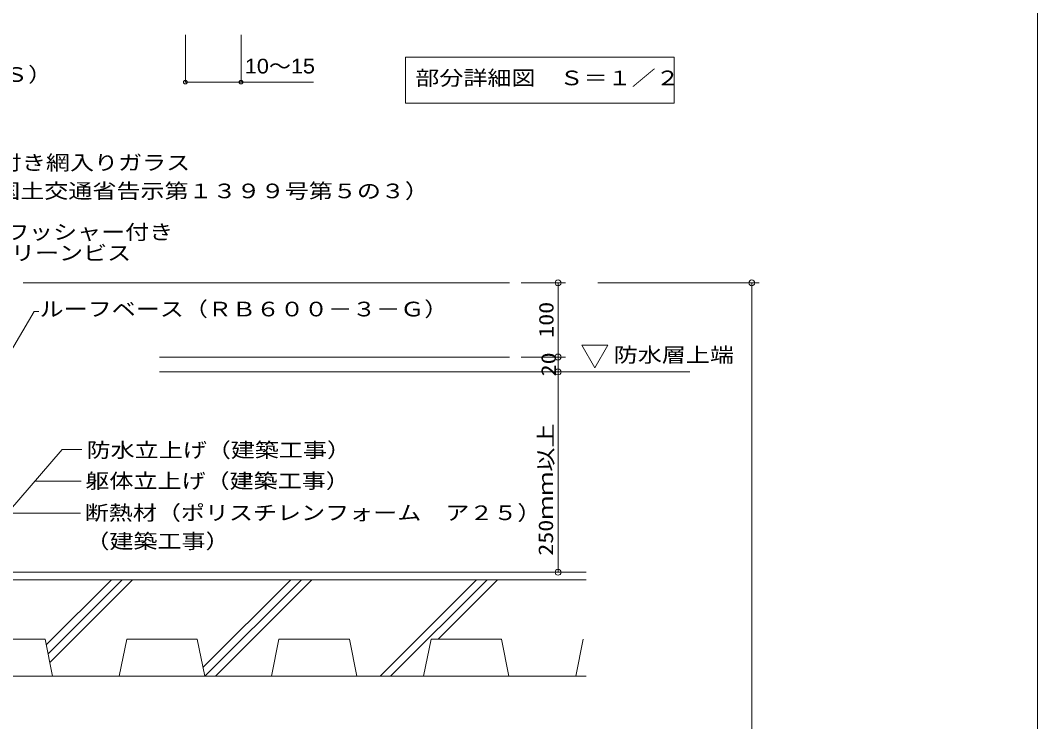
# Model space of a CAD drawing. Units: millimetres at full size, sheet at 1:10, with parts at other scales. Extents: x -1350 to 1480, y -1825 to 2250.
# Drawn here: x 110 to 1480, y -456 to 489 of the extents above; entities that cross this region are included whole.
import ezdxf
from ezdxf.enums import TextEntityAlignment as Align

# ---------------------------------------------------------------- set-up
doc = ezdxf.new("R2010")
doc.units = ezdxf.units.MM
doc.header["$LTSCALE"] = 10
doc.header["$PDMODE"] = 32
doc.header["$PDSIZE"] = 5
for name, color, linetype, lineweight in [('0-1_一般', 4, 'Continuous', 18), ('0-3_寸法', 4, 'Continuous', 18), ('0-9__0-2_プロット', 4, 'Continuous', 18), ('0-A__0-3_点名', 4, 'Continuous', 18), ('0-F_敷地', 4, 'Continuous', 18)]:
    doc.layers.add(name, color=color, linetype=linetype, lineweight=lineweight)
doc.layers.add('0-C__0-4_', color=7, linetype='Continuous')
doc.styles.add('HGSｺﾞｼｯｸM', font='')
doc.styles.add('ＭＳ ゴシック', font='')
doc.styles.get('HGSｺﾞｼｯｸM').set_extended_font_data('HGSｺﾞｼｯｸM')
doc.styles.get('ＭＳ ゴシック').set_extended_font_data('MS Gothic')

msp = doc.modelspace()

# ---------------------------------------------------------------- linework, layer by layer
at = {"layer": '0-1_一般'}
for p, q in [((1480.23, 2249.83), (1480.23, -1825.17)), ((127.95, 96.8), (93.3, 36.8)), ((134.3, 96.8), (127.95, 96.8)), ((166.09, -89.2), (-63.99, -355.2)), ((192.58, -89.2), (166.09, -89.2)), ((128.93, -132.16), (191.66, -132.16)), ((91.78, -175.12), (190.75, -175.12))]:
    msp.add_line(p, q, dxfattribs=at)
at = {"layer": '0-3_寸法'}
for p, q in [((784.31, 135.24), (844.09, 135.24)), ((834.09, 35.24), (834.09, 135.24)), ((887.61, 135.24), (1105.09, 135.24)), ((1095.09, 135.24), (1095.09, -1357.2)), ((784.31, 35.24), (844.09, 35.24)), ((784.31, 35.24), (844.09, 35.24)), ((834.09, 15.24), (834.09, 35.24)), ((784.31, 15.24), (844.09, 15.24)), ((784.31, 15.24), (844.09, 15.24)), ((834.09, -254.76), (834.09, 15.24)), ((784.31, -254.76), (844.09, -254.76))]:
    msp.add_line(p, q, dxfattribs=at)
for centre in [(834.09, 135.24), (1095.09, 135.24), (834.09, 35.24), (834.09, 35.24), (834.09, 15.24), (834.09, 15.24), (834.09, -254.76)]:
    msp.add_circle(centre, 4, dxfattribs=at)
at = {"layer": '0-9__0-2_プロット'}
for p, q in [((331.87, 469.72), (331.87, 405.84)), ((406.87, 469.72), (406.87, 405.84)), ((866.13, 51.17), (901.04, 51.17)), ((883.58, 20.93), (866.13, 51.17)), ((883.58, 20.93), (901.04, 51.17)), ((871.71, -254.76), (80.04, -254.76)), ((871.71, -264.76), (70.04, -264.76)), ((232.53, -264.76), (144.52, -352.78)), ((246.68, -264.76), (146.87, -364.56)), ((260.82, -264.76), (149.23, -376.35)), ((474.17, -264.76), (355.62, -383.31)), ((488.31, -264.76), (358.31, -394.76)), ((502.45, -264.76), (372.45, -394.76)), ((724.17, -264.76), (594.17, -394.76)), ((738.31, -264.76), (608.31, -394.76)), ((752.45, -264.76), (672.45, -344.76))]:
    msp.add_line(p, q, dxfattribs=at)
at = {"layer": '0-A__0-3_点名'}
for q in [(331.87, 405.84), (504.5, 405.84)]:
    msp.add_line((406.87, 405.84), q, dxfattribs=at)
for centre in [(331.87, 405.84), (406.87, 405.84), (406.87, 405.84)]:
    msp.add_circle(centre, 2.5, dxfattribs=at)
for p in [(331.87, 405.84), (406.87, 405.84)]:
    msp.add_point(p, dxfattribs=at)
at = {"layer": '0-F_敷地'}
for p, q in [((628.41, 377.4), (628.41, 439.4)), ((628.41, 439.4), (990.41, 439.4)), ((990.41, 439.4), (990.41, 377.4)), ((990.41, 377.4), (628.41, 377.4)), ((113.41, 135.24), (768.41, 135.24)), ((296.95, 35.24), (768.41, 35.24)), ((296.95, 15.24), (1011.41, 15.24)), ((47.91, -344.76), (142.91, -344.76)), ((142.91, -344.76), (152.91, -394.76)), ((252.91, -344.76), (242.91, -394.76)), ((252.91, -344.76), (347.91, -344.76)), ((347.91, -344.76), (357.91, -394.76)), ((457.91, -344.76), (447.91, -394.76)), ((457.91, -344.76), (552.91, -344.76)), ((552.91, -344.76), (562.91, -394.76)), ((662.91, -344.76), (652.91, -394.76)), ((662.91, -344.76), (757.91, -344.76)), ((757.91, -344.76), (767.91, -394.76)), ((867.91, -344.76), (857.91, -394.76)), ((-50.16, -394.76), (871.71, -394.76)), ((152.91, -394.76), (242.91, -394.76)), ((357.91, -394.76), (447.91, -394.76)), ((562.91, -394.76), (652.91, -394.76)), ((767.91, -394.76), (857.91, -394.76))]:
    msp.add_line(p, q, dxfattribs=at)

# ---------------------------------------------------------------- texts
at = {"layer": '0-1_一般', "color": 7, "width": 1.2}
for s, style, p in [('クリアドーム（330ＤＳ）', 'ＭＳ ゴシック', (-219.93, 400.17)), ('金属付き網入りガラス', 'HGSｺﾞｼｯｸM', (14.44, 281.42)), ('（国土交通省告示第１３９９号第５の３）', 'HGSｺﾞｼｯｸM', (44.67, 243.3)), ('止水ワッシャー付き', 'HGSｺﾞｼｯｸM', (24.02, 187.88)), ('スクリーンビス', 'HGSｺﾞｼｯｸM', (32.07, 159.7)), ('ルーフベース（ＲＢ６００－３－Ｇ）', 'HGSｺﾞｼｯｸM', (135.49, 84.1)), ('防水立上げ（建築工事）', 'HGSｺﾞｼｯｸM', (198.76, -105.87)), ('躯体立上げ（建築工事）', 'HGSｺﾞｼｯｸM', (197.16, -147.5)), ('断熱材（ポリスチレンフォーム\u3000ア２５）', 'HGSｺﾞｼｯｸM', (196.25, -190.46)), ('（建築工事）', 'HGSｺﾞｼｯｸM', (197.16, -228.72))]:
    msp.add_text(s, height=19.79, dxfattribs=dict(at, style=style)).set_placement(p, align=Align.BOTTOM_LEFT)
at = {"layer": '0-3_寸法', "color": 7, "style": 'ＭＳ ゴシック', "width": 1.2}
for s, p in [('100', (833.89, 61.24)), ('20', (837.01, 9.24)), ('250ｍｍ以上', (833.28, -232.44))]:
    msp.add_text(s, height=19.79, rotation=90, dxfattribs=at).set_placement(p, align=Align.BOTTOM_LEFT)
at = {"layer": '0-9__0-2_プロット', "color": 7, "style": 'HGSｺﾞｼｯｸM', "width": 1.2}
msp.add_text('部分詳細図\u3000Ｓ＝１／２', height=19.79, dxfattribs=at).set_placement((641.65, 395.58), align=Align.BOTTOM_LEFT)
at = {"layer": '0-A__0-3_点名', "color": 7, "style": 'HGSｺﾞｼｯｸM', "width": 1.1}
msp.add_text('10～15', height=19.79, dxfattribs=at).set_placement((412.03, 411.5), align=Align.BOTTOM_LEFT)
at = {"layer": '0-C__0-4_', "style": 'HGSｺﾞｼｯｸM', "width": 1.2}
msp.add_text('防水層上端', height=19.79, dxfattribs=at).set_placement((909.1, 22.36), align=Align.BOTTOM_LEFT)

doc.saveas('drawing.dxf')
